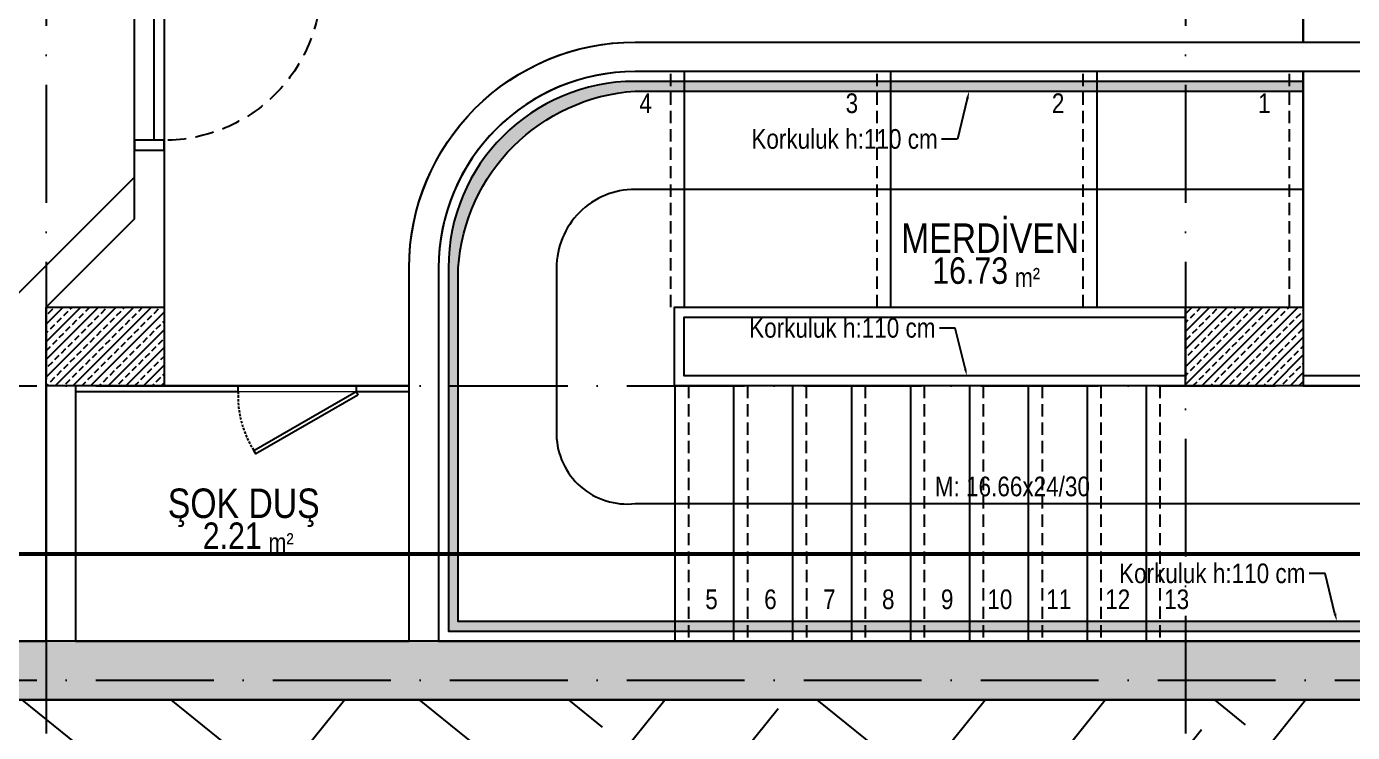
# Model space of a CAD drawing. Header units: millimetres. Extents: x 82776 to 137242, y 11666 to 27998.
# Drawn here: x 95255 to 95930, y 25808 to 26167 of the extents above; entities that cross this region are included whole.
import ezdxf
from ezdxf import colors
from ezdxf.entities.mleader import LeaderData, LeaderLine
from ezdxf.enums import TextEntityAlignment as Align
from ezdxf.math import Vec2, Vec3

# ---------------------------------------------------------------- set-up
doc = ezdxf.new("R2010")
doc.units = ezdxf.units.MM
for name, pattern in [('( Hidden )', [0.375, 0.25, -0.125]), ('ACAD_ISO10W100', [18, 12, -3, 0, -3]), ('DASHED', [15, 10, -5]), ('GC5102G0200$0$HIDDEN', [9.524999999999995, 6.349999999999998, -3.174999999999998])]:
    doc.linetypes.add(name, pattern=pattern)
doc.layers.add('0_IFC_Area', color=100, linetype='Continuous', plot=False)
for name, color, linetype in [('0_IFC_Grid', 14, 'ACAD_ISO10W100'), ('0_IFC_Hatch', 250, 'Continuous'), ('0_IFC_Hatch_Structure', 251, 'Continuous'), ('0_IFC_Notation_Section_50', 10, 'Continuous'), ('0_IFC_Room_Text(No)_50', 12, 'Continuous'), ('0_IFC_Stair_Text', 221, 'Continuous'), ('0_IFC_Text_Explanation_50', 231, 'Continuous'), ('1_IFC_Concrete_Section', 50, 'Continuous'), ('1_IFC_Door', 83, 'Continuous'), ('1_IFC_Stair', 210, 'Continuous'), ('1_IFC_Stair_Concrete', 252, '( Hidden )'), ('2_IFC_Handrail', 181, 'Continuous'), ('2_IFC_Wall', 130, 'Continuous'), ('6_IFC_Furniture_WC', 64, 'Continuous'), ('6_IFC_Furniture_Wetspace', 64, 'Continuous')]:
    doc.layers.add(name, color=color, linetype=linetype)
doc.styles.add('IFC_TEXT', font='ARIALN.TTF')
pattern_1 = [(225, (-105891.8524927841, -41506.19654827444), (4.490128060534575, -4.490128060534577), []), (225, (-105896.3426227841, -41506.19654827444), (4.490128060534575, -4.490128060534577), [3.174999999999999, -1.587499999999999])]

# ---------------------------------------------------------------- blocks, each defined once
blk = doc.blocks.new('A NK ST')
at = {"layer": '0_IFC_Hatch_Structure', "transparency": 33554687}
h = blk.add_hatch(dxfattribs=at)
h.set_pattern_fill('ANSI33', color=256, angle=180)
h.set_pattern_definition(pattern_1)
h.paths.add_polyline_path([(450, -659.9999999999854), (450, -699.9999999999854), (390, -699.9999999999854), (390, -659.9999999999854)])
h = blk.add_hatch(dxfattribs=at)
h.set_pattern_fill('ANSI33', color=256, angle=180)
h.set_pattern_definition(pattern_1)
h.paths.add_polyline_path([(1030, -659.9999999999854), (1030, -699.9999999999854), (970, -699.9999999999854), (970, -659.9999999999854)])
at = {"layer": '1_IFC_Concrete_Section'}
for points in [[(450, -659.9999999999854), (450, -699.9999999999854), (390, -699.9999999999854), (390, -659.9999999999854)], [(1030, -659.9999999999854), (1030, -699.9999999999854), (970, -699.9999999999854), (970, -659.9999999999854)]]:
    blk.add_lwpolyline(points, close=True, dxfattribs=at)
blk = doc.blocks.new('A B1 ST')
at = {"layer": '0_IFC_Hatch_Structure', "transparency": 33554687}
h = blk.add_hatch(dxfattribs=at)
h.set_pattern_fill('ANSI33', color=256, angle=180)
h.set_pattern_definition([(225, (-95132.06389569615, -27462.7450846642), (4.490128060534575, -4.490128060534577), []), (225, (-95136.55402569615, -27462.7450846642), (4.490128060534575, -4.490128060534577), [3.174999999999999, -1.587499999999999])])
h.paths.add_polyline_path([(0, -859.9999999999853), (1734.815062117763, -859.9999999999853), (1734.815062117763, -829.9999999999854), (30, -829.9999999999854), (30, -700), (0, -700)])
at = {"layer": '1_IFC_Concrete_Section'}
blk.add_lwpolyline([(0, -859.9999999999853), (1734.815062117763, -859.9999999999853), (1734.815062117763, -829.9999999999854), (30, -829.9999999999854), (30, -700), (0, -700)], close=True, dxfattribs=at)
blk.add_blockref('A NK ST', (0, 0))
blk = doc.blocks.new('*U151')
at = {"layer": '0_IFC_Hatch_Structure'}
blk.add_lwpolyline([(0, 0), (-90, 0)], dxfattribs=at)
at = {"layer": '1_IFC_Door', "linetype": 'GC5102G0200$0$HIDDEN', "ltscale": 1.5}
blk.add_lwpolyline([(-5, 0), (-5, 80)], dxfattribs=at)
at = {"layer": '1_IFC_Door'}
for points in [[(-85, 0), (-85, -14.99999999976717), (-90, -14.99999999976717), (-90, 0), (-85, 0)], [(-85, -5), (-5, -5), (-5, 0), (-85, 0)]]:
    blk.add_lwpolyline(points, dxfattribs=at)
blk.add_lwpolyline([(-5, -14.99999999976717), (-5, 0), (0, 0), (0, -14.99999999976717)], close=True, dxfattribs=at)
at = {"layer": '1_IFC_Door', "linetype": 'GC5102G0200$0$HIDDEN', "ltscale": 1.5}
blk.add_arc((-5, 0), 80, 90, 180, dxfattribs=at)
blk = doc.blocks.new('*U163')
blk.add_wipeout([(3.2816416251080227e-09, 147.75269522652806), (2.7111752842756687e-09, -22.048440068499033), (130.00000000211105, -22.048440071528617), (130.00000000271064, 147.7526952425101)]).dxf.layer = '6_IFC_Furniture_WC'
at = {"layer": '6_IFC_Furniture_WC', "color": 252, "lineweight": 0, "true_color": 0x939598}
blk.add_lwpolyline([(130.0000000021109, -22.0484400525092), (2.7111611e-09, -22.04844006849449), (3.2779315e-09, 147.7526952265322), (130.0000000027068, 147.7526952425174)], close=True, dxfattribs=at)
at = {"layer": '6_IFC_Furniture_WC'}
for points in [[(129.9999999997344, 65.00000001629088), (129.999999990847, 147.7526952422555), (126.9999999915309, 147.7526952423574), (127.0000000000982, 65.00000001608716)], [(125.2679491925774, 4.000000016229037), (95.26794919257739, 55.96152424329559), (97.00000000185904, 56.96152424415415), (127.0000000000837, 5.000000016083518)], [(130.0000000021109, -22.0484400525092), (129.9999999993997, 5.000000015985293), (127.0000000000837, 5.000000016087156), (127.0000000024747, -22.04844005271293)]]:
    blk.add_lwpolyline(points, close=True, dxfattribs=at)
at = {"layer": '6_IFC_Furniture_WC', "color": 252, "lineweight": 0, "true_color": 0x939598}
blk.add_lwpolyline([(126.9999999998565, 65.00000001610401), (126.9999999998565, 5.000000016036224)], dxfattribs=at)
at = {"layer": '6_IFC_Furniture_WC', "linetype": '( Hidden )', "ltscale": 5}
blk.add_arc((124.6004086501453, 13.95539685224141), 51.10097406901186, 87.30852421577877, 122.6914757824063, dxfattribs=at)
blk = doc.blocks.new('A_B1_KESIT YERLERI')
at = {"layer": '0_IFC_Notation_Section_50', "linetype": 'DASHED', "ltscale": 3, "const_width": 2}
blk.add_lwpolyline([(-301.8760950999276, 0), (1973.123687520987, 0)], dxfattribs=at)
blk = doc.blocks.new('A_B1_AKS')
at = {"layer": '0_IFC_Grid', "ltscale": 5}
for points in [[(390.2983489372418, 1775.000000000036), (390.2983489372418, -394.9999999999491)], [(970.2983489259931, 1775), (970.2983489259931, -394.9999999999855)], [(-125.0014347874676, -6.54836e-11), (2125.000872797988, 1.0877557e-09)], [(-125.0014347976248, -150.0000000000655), (2125.00087278783, -149.9999999989122)]]:
    blk.add_lwpolyline(points, dxfattribs=at)
blk = doc.blocks.new('0_IFC_ROOM_TEXT_50')
at = {"layer": '0_IFC_Room_Text(No)_50', "insert": (13.22331008534548, -40.01630319140645), "char_height": 9.625, "attachment_point": 1, "style": 'IFC_TEXT'}
blk.add_mtext_dynamic_manual_height_columns('m²', width=16.69487349254196, gutter_width=6.875, heights=[0], dxfattribs=at)
at = {"layer": '0_IFC_Room_Text(No)_50', "style": 'IFC_TEXT'}
blk.add_attdef('ROOM_NUMBER', text='', height=7.700000000000001, dxfattribs=at).set_placement((0.6849643504997402, -10.73308384955157), align=Align.CENTER)
blk.add_attdef('ROOM_NAME', text='', height=13.475, dxfattribs=at).set_placement((0.6849643504997402, -24.84347337585382), align=Align.MIDDLE_CENTER)
blk.add_attdef('AREA', text='', height=13.475, dxfattribs=at).set_placement((9.849994887520786, -49.66181076269027), align=Align.RIGHT)
at = {"layer": '0_IFC_Text_Explanation_50', "style": 'IFC_TEXT', "flags": 1}
for tag, p in [('DÖŞEME:', (-41.0869077197376, -64.38477755741962)), ('DUVAR:', (-41.0869077197376, -75.47867937905733)), ('TAVAN:', (-41.0869077197376, -86.74387982443045))]:
    blk.add_attdef(tag, p, '', height=7.700000000000001, dxfattribs=at)
blk = doc.blocks.new('A_B1_ALAN')
at = {"layer": '0_IFC_Area'}
for points in [[(1009.998926177257, 690), (1009.998926177257, 450), (1030.000000000029, 450), (1030.000000000029, 340), (1234.993986943387, 340.0000000000036, 0.4142135623729246), (1334.993986943387, 439.9999999999526), (1334.993986943402, 690)], [(450, 450.0000000000364), (450.0000927862275, 165.0002542776674), (574.8012280334369, 165.0002542840993), (574.8019363944913, 225, -0.4142135623731044), (689.8019363944913, 340), (1030.000000000029, 340), (1030.000000000029, 450)], [(689.8019363945641, 325, 0.4142291393781142), (589.8019362530758, 225.0053180100076), (589.8019363944913, 35), (1370.003386016338, 35), (1369.999999782813, 165.0173076648789), (970, 165), (970, 205), (1030, 205), (1030, 325)]]:
    blk.add_lwpolyline(points, format="xyb", close=True, dxfattribs=at)
blk.add_lwpolyline([(1550, 689.9999999999309), (1390, 690), (1390, 584.9999999999964), (1344.993986943387, 585), (1344.993986943402, 465), (1390.001438041014, 465.0000555169972), (1390.001438042949, 424.9993775739604, -0.4280667941815897), (1285.000000000014, 325), (1030, 325), (1030.000010076735, 165.0000000005129), (1369.999999782813, 165.0173076648789), (1370.003386016338, 35), (1550, 35)], format="xyb", dxfattribs=at)
for points in [[(435, 250), (435, 421.0000000000036), (369.9999999999854, 486.0000000000073), (369.9999999999854, 555.0000000000072), (100.0038665979518, 555), (20, 474.9961334020335), (20, 244.9999999999927), (40.00000000001455, 224.9999999999854), (40, 80.00000000002547), (85, 35), (390.0000000112486, 35.0000000263899), (390, 205)], [(574.8016286066558, 165.0004020208798), (405, 165), (405, 35), (574.8019363944913, 35)]]:
    blk.add_lwpolyline(points, close=True, dxfattribs=at)
ref = blk.add_blockref('0_IFC_ROOM_TEXT_50', (869.9009681972384, 265))
ref.add_attrib('ROOM_NAME', 'MERDİVEN', dxfattribs={"layer": '0_IFC_Room_Text(No)_50', "height": 14.99999999999999, "style": 'IFC_TEXT'}).set_placement((870.5859325476775, 240.1565266251564), align=Align.MIDDLE_CENTER)
ref.add_attrib('AREA', '16.73', dxfattribs={"layer": '0_IFC_Room_Text(No)_50', "height": 13.47499999999999, "style": 'IFC_TEXT'}).set_placement((879.7509630848363, 216.9017598321661), align=Align.RIGHT)
ref = blk.add_blockref('0_IFC_ROOM_TEXT_50', (489.9005676475208, 130.000173624685))
ref.add_attrib('ROOM_NAME', 'ŞOK DUŞ', dxfattribs={"layer": '0_IFC_Room_Text(No)_50', "height": 14.99999999999999, "style": 'IFC_TEXT'}).set_placement((490.58553199796, 105.1567002498414), align=Align.MIDDLE_CENTER)
ref.add_attrib('AREA', '2.21', dxfattribs={"layer": '0_IFC_Room_Text(No)_50', "height": 13.47499999999999, "style": 'IFC_TEXT'}).set_placement((499.7505625351187, 81.90193345685111), align=Align.RIGHT)
blk = doc.blocks.new('A B1 PLAN')
h = blk.add_hatch(color=255)
h.dxf.hatch_style = 1
edge = h.paths.add_edge_path()
edge.add_line((1122.913949553113, 45.01179100811714), (599.8019363944913, 45.00011163185263))
edge.add_line((599.8019363944913, 45.00011163185263), (599.8019363944913, 224.9999999999964))
edge.add_arc((696.0842634136498, 218.7176729808452), 96.4870671592816, 93.7332012372076, 176.2667987627969, ccw=False)
edge.add_line((689.8019363944913, 315), (1030, 315))
edge.add_line((1030, 315), (1030, 320))
edge.add_line((1030, 320), (689.8019363944913, 320))
edge.add_arc((689.8019363944768, 225.0000000000073), 94.99999999999272, 89.99999999999122, 179.999980578576)
edge.add_line((594.8019363944913, 225.0000322019478), (594.8019991035688, 40.00000000000364))
edge.add_line((594.8019991035688, 40.00000000000364), (1121.802964541508, 40.01730770271024))
edge.add_line((1121.802964541508, 40.01730770271024), (1122.913949553113, 45.01179100811714))
at = {"layer": '1_IFC_Stair'}
for points in [[(715, 205), (715, 325)], [(820, 205), (820, 325)], [(925, 205), (925, 325)], [(1030, 205), (1030, 325)], [(709.9999999905557, 165.0007524679749), (710.0033862808341, 35.00075250895316)], [(739.9999999811115, 165.0015049769244), (740.0033862713899, 35.00150501790268)], [(769.9999999716674, 165.002257485874), (770.0033862619457, 35.00225752685219)], [(799.9999999622232, 165.0030099948235), (800.0033862525015, 35.00301003580171)], [(829.9999999527789, 165.003762503773), (830.0033862430574, 35.00376254475123)], [(859.9999999433348, 165.0045150127225), (860.0033862336131, 35.00451505370075)], [(889.9999999338906, 165.005267521672), (890.003386224169, 35.00526756265026)], [(919.9999999244465, 165.0060200306216), (920.0033862147247, 35.00602007159978)], [(949.9999999150021, 165.0067725395711), (950.0033862052805, 35.0067725805493)]]:
    blk.add_lwpolyline(points, dxfattribs=at)
blk.add_lwpolyline([(1030, 265), (689.8019363944768, 265, 0.4142135623731483), (649.8019363944913, 225.0000000000073), (649.8019363945205, 140.0002458177841, 0.4408563063635373), (689.8029397397912, 105.0002458303752), (1135.690133657481, 105.0114303005175)], format="xyb", dxfattribs=at)
at = {"layer": '1_IFC_Stair_Concrete', "ltscale": 25, "transparency": 33554687}
for points in [[(708, 205), (708, 325)], [(813, 205), (813, 325)], [(918, 205), (918, 325)], [(1023, 205), (1023, 325)], [(716.9999999905558, 165.0007524679749), (717.0033862808341, 35.00075250895316)], [(746.9999999811116, 165.0015049769244), (747.0033862713899, 35.00150501790268)], [(776.9999999716674, 165.002257485874), (777.0033862619457, 35.00225752685219)], [(806.9999999622233, 165.0030099948235), (807.0033862525015, 35.00301003580171)], [(836.999999952779, 165.003762503773), (837.0033862430572, 35.00376254475123)], [(866.999999943335, 165.0045150127225), (867.0033862336131, 35.00451505370075)], [(896.9999999338906, 165.005267521672), (897.003386224169, 35.00526756265026)], [(926.9999999244465, 165.0060200306216), (927.0033862147247, 35.00602007159978)], [(956.9999999150021, 165.0067725395711), (957.0033862052805, 35.0067725805493)]]:
    blk.add_lwpolyline(points, dxfattribs=at)
at = {"layer": '2_IFC_Handrail'}
blk.add_lwpolyline([(1122.913949553113, 45.01179100811714), (599.8019363944913, 45.00011163185263), (599.8019363944913, 224.9999999999964, -0.3765407214660528), (689.8019363944913, 315), (1030, 315), (1030, 320), (689.8019363944913, 320, 0.414213463091775), (594.8019363944913, 225.0000322019478), (594.8019991035688, 40.00000000000364), (1121.802964541508, 40.01730770271024)], format="xyb", close=True, dxfattribs=at)
for points in [[(970, 165), (709.8019363944913, 165), (709.8019363944913, 205), (970, 205)], [(970, 170), (714.8019363944913, 170), (714.8019363944913, 200), (970, 200)], [(1151.800506406274, 170.0166959067683), (1030, 170.0166959067683)], [(1030, 165), (1150.687182219801, 165.0061435685493)]]:
    blk.add_lwpolyline(points, dxfattribs=at)
at = {"layer": '2_IFC_Wall'}
for points in [[(390, 205), (435, 250), (435, 285.0000000000036), (450, 285.0000000000036), (450, 205)], [(390, 165), (390.0000000112486, 35)]]:
    blk.add_lwpolyline(points, dxfattribs=at)
at = {"transparency": 33554687, "xscale": -1, "rotation": 270}
blk.add_blockref('*U151', (450.0083206109265, 375.0000000000036), dxfattribs=at)
at = {"rotation": 90}
blk.add_blockref('*U163', (552.7526952265325, 34.99999999728971), dxfattribs=at)
at = {"layer": '0_IFC_Stair_Text', "transparency": 33554687, "char_height": 10, "attachment_point": 3, "rotation": 3.916100490603714e-06, "style": 'IFC_TEXT'}
for s, insert in [('4', (698.3644504822441, 313.8669872259888)), ('3', (803.3644504822443, 313.8669872259888)), ('2', (908.3644504822441, 313.8669872259888)), ('1', (1013.364450482244, 313.8669872259888)), ('5', (731.9014728227484, 61.259953064211)), ('6', (761.901472907688, 61.2569430284093)), ('7', (791.9014729171176, 61.2569430284093)), ('8', (821.9014727944159, 61.26221059105592)), ('9', (851.9014727849716, 61.26296310000544)), ('10', (881.9014727755275, 61.26371560895496)), ('11', (911.9013473290397, 61.26522062686126)), ('12', (941.9013473195954, 61.26597313581078)), ('13', (971.9013473478989, 61.26522062685762))]:
    blk.add_mtext_dynamic_manual_height_columns(s, width=21.11626187313231, gutter_width=12.5, heights=[0], dxfattribs=dict(at, insert=insert))
at = {"layer": '0_IFC_Stair_Text', "insert": (842.4139803333381, 118.7114681324419), "char_height": 10, "attachment_point": 1, "rotation": 0.014244954208567227, "style": 'IFC_TEXT'}
blk.add_mtext_dynamic_manual_height_columns('M: 16.66x24/30', width=115.0474320501744, gutter_width=12.50000000000001, heights=[0], dxfattribs=at)
at = {"layer": '0_IFC_Text_Explanation_50'}
ml = blk.add_multileader_mtext('Standard', dxfattribs=at)
ml.set_content('Korkuluk h:110 cm', color=256, style='IFC_TEXT')
ml.set_leader_properties()
ml.build(insert=Vec2(0, 0))
ctx = ml.context
ctx.base_point, ctx.char_height, ctx.plane_origin, ctx.plane_x_axis, ctx.plane_y_axis = Vec3(748.5870381352667, 290.6115049580663), 10, Vec3(867.1070207474841, 368.8978511150927), Vec3(1, 2.365e-13), Vec3(-2.365e-13, 1)
ctx.text_align_type = 2
notes = []
notes.append((ctx, [(0, (1, 1, 0), (853.8885388173948, 290.6115049580913), (-1, -2.365e-13), 8, [(0, [(859.900968197253, 315)], 0, [])])]))
ctx.mtext.insert, ctx.mtext.text_direction, ctx.mtext.rotation, ctx.mtext.alignment, ctx.mtext.flow_direction = Vec3(843.8885388173948, 295.6967709881028), Vec3(1, 2.365e-13), 2.365e-13, 3, 5
ml = blk.add_multileader_mtext('Standard', dxfattribs=at)
ml.set_content('Korkuluk h:110 cm', color=256, style='IFC_TEXT')
ml.set_leader_properties()
ml.build(insert=Vec2(0, 0))
ctx = ml.context
ctx.base_point, ctx.char_height, ctx.plane_origin, ctx.plane_x_axis, ctx.plane_y_axis = Vec3(747.4597808963387, 194.4058027068271), 10, Vec3(865.979763508556, 116.1194565498008), Vec3(1, -2.365e-13), Vec3(2.365e-13, 1)
ctx.text_align_type = 2
notes.append((ctx, [(0, (1, 1, 0), (852.7612815784669, 194.4058027068022), (-1, 2.365e-13), 8, [(0, [(858.773710958325, 170.0173076648934)], 0, [])])]))
ctx.mtext.insert, ctx.mtext.text_direction, ctx.mtext.rotation, ctx.mtext.alignment, ctx.mtext.flow_direction = Vec3(842.7612815784668, 199.491068736821), Vec3(1, -2.365e-13), 6.283185307179349, 3, 5
ml = blk.add_multileader_mtext('Standard', dxfattribs=at)
ml.set_content('Korkuluk h:110 cm', color=256, style='IFC_TEXT')
ml.set_leader_properties()
ml.build(insert=Vec2(0, 0))
ctx = ml.context
ctx.base_point, ctx.char_height, ctx.plane_origin, ctx.plane_x_axis, ctx.plane_y_axis = Vec3(935.7733693257555, 69.39714889328332), 10, Vec3(1054.293351937973, -13.88919726374297), Vec3(1, -2.365e-13), Vec3(2.365e-13, 1)
ctx.text_align_type = 2
notes.append((ctx, [(0, (1, 1, 0), (1041.074870007884, 69.3971488932584), (-1, 2.365e-13), 8, [(0, [(1047.087299387742, 45.00865385134966)], 0, [])])]))
ctx.mtext.insert, ctx.mtext.text_direction, ctx.mtext.rotation, ctx.mtext.alignment, ctx.mtext.flow_direction = Vec3(1031.074870007884, 74.48241492327725), Vec3(1, -2.365e-13), 6.283185307179349, 3, 5
for ctx, leaders in notes:
    for number, flags, end, landing, length, lines in leaders:
        leader = LeaderData()
        leader.index, (leader.has_last_leader_line, leader.has_dogleg_vector, leader.attachment_direction) = number, flags
        leader.last_leader_point, leader.dogleg_vector, leader.dogleg_length = Vec3(end), Vec3(landing), length
        for number, points, colour, breaks in lines:
            line = LeaderLine()
            line.index, line.vertices, line.color, line.breaks = number, Vec3.list(points), colors.encode_raw_color(colour), breaks
            leader.lines.append(line)
        ctx.leaders.append(leader)
at = {"layer": '2_IFC_Wall'}
blk.add_lwpolyline([(574.8019363944913, 35), (574.8019363944913, 225, -0.4142135623730951), (689.8019363944913, 340), (1080.000000000014, 340), (1080.000000000014, 325), (689.8019363944913, 325, 0.4142135623730951), (589.8019363944913, 225), (589.8019363944913, 35)], format="xyb", dxfattribs=at)
blk.add_lwpolyline([(405, 165), (405.0000000112486, 35)], dxfattribs=at)
at = {"layer": '6_IFC_Furniture_Wetspace'}
blk.add_lwpolyline([(435, 271.2132034355927), (375, 211.2132034355964), (375, 50), (91.2132034355891, 50), (55, 86.21320343561818), (55, 231.2132034355891), (35, 251.2132034355891), (35, 468.7829299664372), (106.2170700335409, 540), (354.9999999999855, 540), (354.9999999999855, 479.7867965644108), (435, 399.7867965644145)], dxfattribs=at)

msp = doc.modelspace()

# ---------------------------------------------------------------- block references
msp.add_blockref('A B1 PLAN', (94874.98108941076, 25819.14501566164))

# ---------------------------------------------------------------- next in the draw order: hatches: boundary and pattern name
at = {"layer": '0_IFC_Hatch'}
h = msp.add_hatch(dxfattribs=at)
h.set_pattern_fill('EARTH', color=256, scale=20, angle=51.13519194792226)
h.set_pattern_definition([(51.13519194792226, (-257.0828062853834, -147.2433025419195), (-19.19525954287901, 178.5764318466508), [127, -127]), (51.13519194792226, (-294.1649984209202, -117.3593327349623), (-19.19525954287901, 178.5764318466508), [127, -127]), (51.13519194792226, (-331.2471905564571, -87.47536292800513), (-19.19525954287901, 178.5764318466508), [127, -127]), (141.1351919479223, (-333.646597999317, -65.15330894717378), (-178.5764318466508, -19.19525954287901), [127, -127]), (141.1351919479223, (-303.7626281923597, -28.07111681163696), (-178.5764318466508, -19.19525954287901), [127, -127]), (141.1351919479223, (-273.8786583854026, 9.011075323899888), (-178.5764318466508, -19.19525954287901), [127, -127])])
h.paths.add_polyline_path([(94874.98108941076, 27604.14501812046), (94605.72147809173, 27604.14501812046), (94605.7214780917, 25419.14501566007), (96574.98108943761, 25419.14501566007), (96576.92510263466, 25824.14501566163), (94874.98108942549, 25824.14501320841)])

# ---------------------------------------------------------------- next in the draw order: linework, layer by layer
msp.add_lwpolyline([(94874.98108941076, 27604.14501812046), (94605.72147809173, 27604.14501812046), (94605.7214780917, 25419.14501566007), (96574.98108943761, 25419.14501566007), (96576.92510263466, 25824.14501566163), (94874.98108942549, 25824.14501320841)], close=True, dxfattribs=at)

# ---------------------------------------------------------------- next in the draw order: block references
for name, p in [('A_B1_KESIT YERLERI', (95026.85740190501, 25898.53194413698)), ('A_B1_AKS', (94874.68274048477, 25984.14501566163)), ('A B1 ST', (94874.98108941076, 26684.14501566163)), ('A_B1_ALAN', (94874.98108941076, 25819.14501566164))]:
    msp.add_blockref(name, p)

doc.saveas('drawing.dxf')
